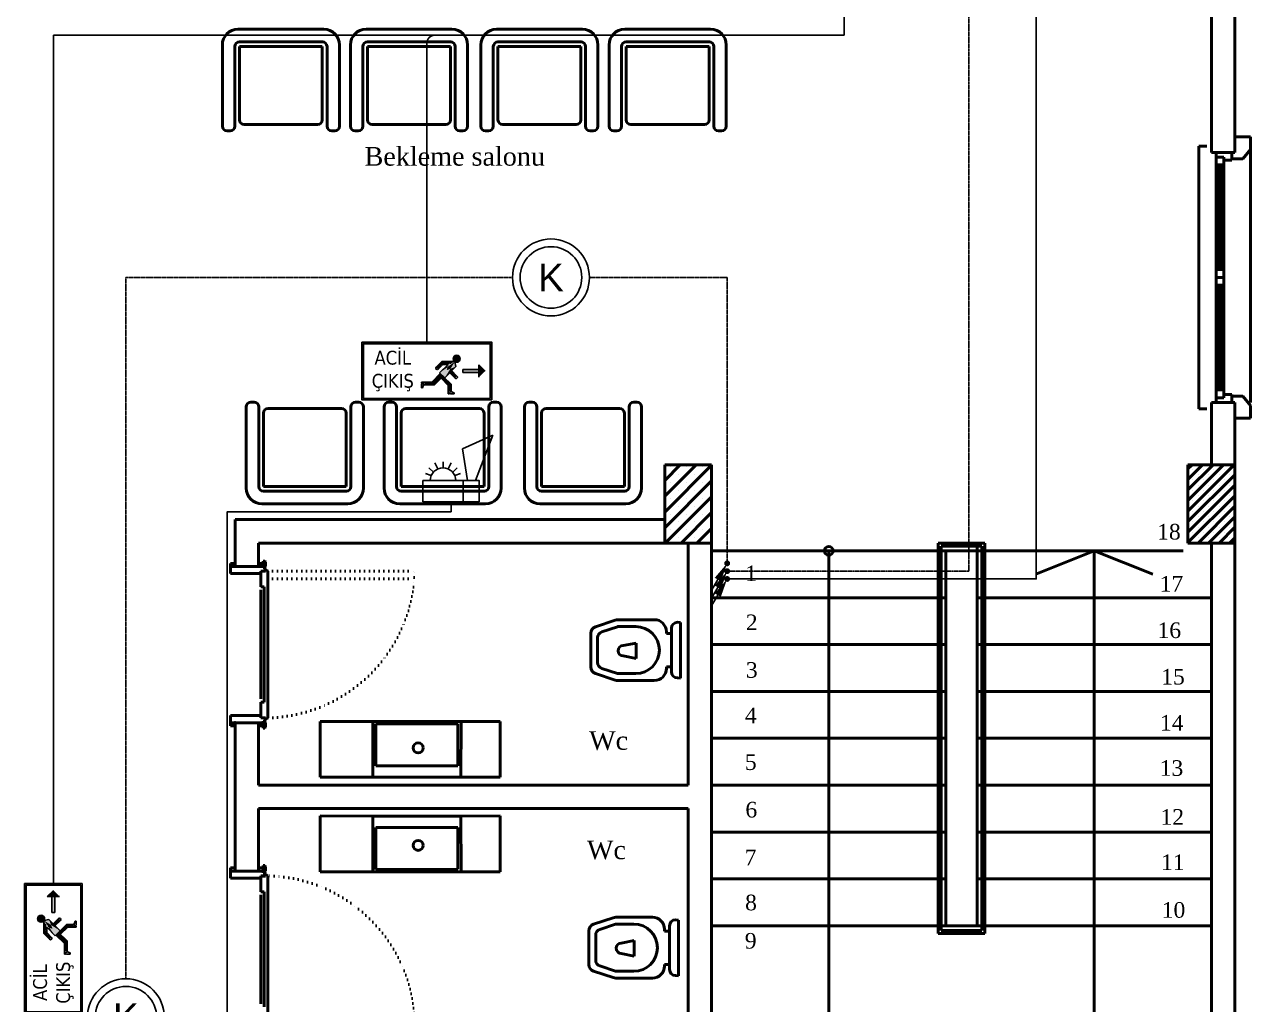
# Model space of a CAD drawing. Header units: millimetres. Extents: x 2046 to 14753, y 2361 to 29276.
# Drawn here: x 7266 to 8051, y 15485 to 16113 of the extents above; entities that cross this region are included whole.
import ezdxf
from ezdxf.enums import TextEntityAlignment as Align

# ---------------------------------------------------------------- set-up
doc = ezdxf.new("R2010")
doc.units = ezdxf.units.MM
doc.linetypes.add('ACAD_ISO07W100', pattern=[3, 0, -3])
doc.linetypes.add('CENTER', pattern=[1.625, 1.25, -0.125, 0.125, -0.125])
for name, color, linetype in [('2A-YANGIN ALARM HATTI', 5, 'Continuous'), ('2A-YANGIN ALGILAMA HATTI', 1, 'CENTER'), ('aydınlatma', 3, 'Continuous'), ('B_ACİL YÖNL.', 3, 'Continuous'), ('BLK-YANGIN', 3, 'Continuous'), ('BLK-YANGIN YAZI', 9, 'Continuous')]:
    doc.layers.add(name, color=color, linetype=linetype)
for name, color, linetype, lineweight in [('A.O. DUVAR', 7, 'Continuous', 50), ('ELK-YAZI', 2, 'Continuous', 25), ('priz', 12, 'Continuous', 25)]:
    doc.layers.add(name, color=color, linetype=linetype, lineweight=lineweight)
doc.styles.add('2A ELEKTRİK', font='swissl.ttf', dxfattribs={"height": 10})
doc.styles.add('A.O. MALZEME', font='times.ttf', dxfattribs={"height": 10})
doc.styles.get("Standard").update_dxf_attribs({"font": 'arial.ttf'})

# ---------------------------------------------------------------- blocks, each defined once
blk = doc.blocks.new('KD')
at = {"layer": 'BLK-YANGIN'}
for radius in [25, 20]:
    blk.add_circle((0, 0), radius, dxfattribs=at)
at = {"layer": 'BLK-YANGIN YAZI', "style": '2A ELEKTRİK'}
blk.add_text('K', height=18, dxfattribs=at).set_placement((0, 0), align=Align.MIDDLE_CENTER)
blk = doc.blocks.new('FLK')
at = {"layer": 'BLK-YANGIN'}
for p, q in [((12.49, 33.86), (31.82, 42.57)), ((20.87, 13.56), (31.82, 42.57)), ((15.71, 13.56), (12.49, 33.86)), ((-3.33, 21.02), (-5.29, 24.96)), ((0, 21.73), (0, 25.68)), ((3.33, 21.02), (5.29, 24.96)), ((-7.52, 16.77), (-11.28, 18.13)), ((-6.2, 18.89), (-8.98, 21.78)), ((6.2, 18.89), (8.98, 21.78)), ((7.52, 16.77), (11.28, 18.13))]:
    blk.add_line(p, q, dxfattribs=at)
for points in [[(12.85, 0), (12.85, 13.56), (-12.85, 13.56), (-12.85, 0)], [(23.15, 0), (12.85, 0), (12.85, 13.56), (23.15, 13.56)]]:
    blk.add_lwpolyline(points, close=True, dxfattribs=at)
blk.add_arc((0, 13.56), 8.17, 0, 180, dxfattribs=at)
blk = doc.blocks.new('ACİL6')
at = {"layer": 'B_ACİL YÖNL.'}
h = blk.add_hatch(color=3, dxfattribs=at)
h.paths.add_polyline_path([(41.21, 1), (-41.21, 1), (-41.21, 36.53), (41.21, 36.53)], flags=16)
h.paths.add_polyline_path([(42.21, 0), (-42.21, 0), (-42.21, 37.53), (42.21, 37.53)])
at = {"layer": 'B_ACİL YÖNL.', "color": 7}
for p, q in [((9.68, 24.88), (6.01, 21.21)), ((18.02, 24.88), (9.68, 24.88)), ((18.12, 24.84), (18.9, 21.64)), ((8.71, 17.13), (3.2, 11.63)), ((10.42, 23.11), (7.26, 19.95)), ((13.85, 23.11), (8.29, 17.54)), ((11.55, 14.29), (8.29, 17.54)), ((13.85, 23.11), (10.42, 23.11)), ((18.9, 21.64), (11.55, 14.29)), ((14.88, 17.62), (18.3, 14.2)), ((16.13, 18.87), (19.55, 15.45)), ((33.79, 19.68), (33.79, 22.79)), ((33.79, 22.79), (37.81, 18.76)), ((33.79, 17.85), (33.79, 14.73)), ((-3.58, 11.64), (-3.58, 11.01)), ((-1.67, 11.63), (-3.58, 11.63)), ((-3.58, 11.01), (-3.37, 10.75)), ((-3.37, 10.38), (-3.58, 10.17)), ((-3.58, 10.17), (-3.58, 7.79)), ((-3.37, 10.75), (-3.37, 10.38)), ((-2.79, 7.78), (-2.24, 9.55)), ((-2.24, 9.55), (-1.67, 9.85)), ((3.2, 11.63), (-1.67, 11.63)), ((4.96, 9.85), (-1.67, 9.85)), ((10.47, 15.36), (4.96, 9.85)), ((9.22, 14.11), (13.9, 9.43)), ((10.77, 15.07), (15.68, 10.16)), ((13.9, 9.43), (13.9, 5.89)), ((15.68, 10.16), (15.68, 5.89)), ((-3.58, 7.78), (-2.79, 7.78)), ((13.9, 5.89), (13.9, 4.02)), ((13.9, 4.02), (14.53, 4.02)), ((14.53, 4.02), (14.79, 4.23)), ((14.79, 4.23), (15.16, 4.23)), ((15.16, 4.23), (15.37, 4.02)), ((15.37, 4.02), (17.75, 4.02)), ((15.98, 5.32), (15.68, 5.89)), ((17.75, 4.64), (15.98, 5.32)), ((17.75, 4.02), (17.75, 4.64))]:
    blk.add_line(p, q, dxfattribs=at)
at = {"layer": 'B_ACİL YÖNL.', "color": 3}
for points in [[(42.21, 0), (-42.21, 0), (-42.21, 37.53), (42.21, 37.53)], [(41.21, 1), (-41.21, 1), (-41.21, 36.53), (41.21, 36.53)]]:
    blk.add_lwpolyline(points, close=True, dxfattribs=at)
at = {"layer": 'B_ACİL YÖNL.', "color": 7, "const_width": 2.46}
blk.add_lwpolyline([(18.08, 26.8, 1), (20.54, 26.8, 1)], format="xyb", close=True, dxfattribs=at)
at = {"layer": 'B_ACİL YÖNL.', "color": 7}
blk.add_lwpolyline([(23.46, 19.68), (23.46, 17.85), (33.79, 17.85), (33.79, 19.68)], close=True, dxfattribs=at)
blk.add_circle((19.33, 26.73), 2.27, dxfattribs=at)
for centre, radius, start, end in [((6.64, 20.58), 0.888, 134.99863, 314.99863), ((-1.67, 10.74), 0.888, 90, 270), ((-1.67, 10.74), 0.888, 90, 270), ((18.93, 14.82), 0.886, 225, 45), ((14.79, 5.89), 0.888, 180, 0)]:
    blk.add_arc(centre, radius, start, end, dxfattribs=at)
for points in [[(9.68, 24.88), (6.01, 21.21), (7.26, 19.95), (10.42, 23.11)], [(8.29, 17.54), (11.55, 14.29), (18.9, 21.64), (18.12, 24.84)], [(18.12, 24.84), (13.85, 23.11), (8.29, 17.54), (11.55, 14.29)], [(9.68, 24.88), (8.38, 22.23), (10.42, 23.11), (12.67, 23.61)], [(9.68, 24.88), (18.02, 24.88), (18.12, 24.84)], [(9.68, 24.88), (12.67, 23.61), (10.42, 23.11)], [(18.12, 24.84), (9.68, 24.88), (10.42, 23.11), (13.85, 23.11)], [(17.94, 24.86), (12.67, 23.61), (13.85, 23.11)], [(18.13, 24.77), (13.39, 21.33), (12.86, 19.31), (15.29, 20.25)], [(18.11, 24.83), (13.92, 21.72), (18.04, 24.68), (18.12, 24.82)], [(18.05, 24.81), (17.59, 24.73), (14.16, 23.22)], [(18.09, 24.8), (18.04, 24.69), (14.29, 21.99)], [(18.13, 24.77), (14.31, 20.81), (15.29, 20.25)], [(14.98, 24.1), (15.83, 24.1), (14.97, 23.3), (15.87, 23.3)], [(8.71, 17.13), (10.47, 15.36), (3.2, 11.63), (4.96, 9.85)], [(6.01, 21.21), (8.38, 22.23), (7.26, 19.95)], [(13.85, 23.11), (8.29, 17.54), (13.39, 21.33)], [(18.9, 21.64), (15.25, 20.23), (11.55, 14.29)], [(13.39, 21.33), (12.86, 19.31), (14.34, 20.79)], [(14.04, 22.36), (14.82, 22.34), (13.98, 21.62), (14.87, 21.62)], [(14.06, 21.75), (14.28, 22.58), (14.92, 22.12), (14.06, 21.69)], [(14.16, 23.23), (15.15, 23.67), (15.15, 23.44), (14.16, 23.23)], [(14.88, 17.62), (16.13, 18.87), (18.3, 14.2), (19.55, 15.45)], [(23.46, 17.85), (23.46, 19.68), (33.79, 17.85), (33.79, 19.68)], [(33.79, 14.73), (37.81, 18.76), (33.79, 22.79)], [(3.2, 11.63), (4.96, 9.85), (-1.67, 11.63), (-1.67, 9.85)], [(10.47, 15.36), (15.68, 10.16), (9.22, 14.11), (13.9, 9.43)], [(13.9, 9.43), (15.68, 10.16), (13.9, 5.89), (15.68, 5.89)]]:
    blk.add_solid(points, dxfattribs=at)
at = {"layer": 'ELK-YAZI', "color": 2, "lineweight": 13, "insert": (-22.19, 18.76), "char_height": 9, "width": 38.0384, "attachment_point": 5}
blk.add_mtext('{\\fTahoma|b0|i0|c162|p34;ACİL\\PÇIKIŞ}', dxfattribs=at)

msp = doc.modelspace()

# ---------------------------------------------------------------- linework, layer by layer
at = {"layer": '2A-YANGIN ALARM HATTI'}
msp.add_line((7706.406, 15740.978), (7710.155, 15747.471), dxfattribs=at)
for points in [[(7716.152, 15757.859), (7914.009, 15757.859), (7914.009, 16149.047)], [(7430.586, 15135.477), (7396.152, 15135.477), (7396.152, 15795.858), (7396.152, 15800.858), (7521.421, 15800.858), (7539.421, 15800.858), (7539.421, 15807.255)]]:
    msp.add_lwpolyline(points, dxfattribs=at)
msp.add_lwpolyline([(7710.155, 15747.471, 4.498, 0, 0), (7716.152, 15757.859, 0, 0, 0)], format="xyseb", dxfattribs=at)
at = {"layer": '2A-YANGIN ALARM HATTI', "const_width": 1.874}
msp.add_lwpolyline([(7715.215, 15757.859, 1), (7717.089, 15757.859, 1)], format="xyb", close=True, dxfattribs=at)
at = {"layer": '2A-YANGIN ALGILAMA HATTI'}
for points in [[(7870.777, 16353.733), (7870.777, 15762.859), (7716.152, 15762.859)], [(7331.245, 15501.916), (7331.245, 15950.858), (7578.727, 15950.858)], [(7716.152, 15767.859), (7716.152, 15950.858), (7627.977, 15950.858)]]:
    msp.add_lwpolyline(points, dxfattribs=at)
at = {"layer": 'A.O. DUVAR'}
for p, q in [((8026.152, 16030.858), (8026.152, 16120.858)), ((8041.152, 16120.858), (8041.152, 16030.858)), ((8018.152, 15866.858), (8018.152, 16034.858)), ((8018.152, 16034.858), (8023.152, 16034.858)), ((8018.152, 15866.858), (8018.152, 16034.858)), ((8018.152, 16034.858), (8023.152, 16034.858)), ((8041.152, 16030.858), (8026.152, 16030.858)), ((8039.152, 16030.858), (8029.152, 16030.858)), ((8029.152, 16030.858), (8029.152, 16027.858)), ((8039.152, 16030.858), (8029.152, 16030.858)), ((8029.152, 16030.858), (8029.152, 16027.858)), ((8029.152, 16027.858), (8034.152, 16027.858)), ((8029.152, 16027.858), (8029.152, 16022.858)), ((8034.152, 16027.858), (8029.152, 16027.858)), ((8029.152, 16027.858), (8034.152, 16027.858)), ((8029.152, 16027.858), (8029.152, 16022.858)), ((8034.152, 16027.858), (8029.152, 16027.858)), ((8034.152, 16027.858), (8034.152, 16025.858)), ((8034.152, 16022.858), (8034.152, 16027.858)), ((8034.152, 16027.858), (8034.152, 16025.858)), ((8034.152, 16022.858), (8034.152, 16027.858)), ((8034.152, 16025.858), (8039.152, 16025.858)), ((8034.152, 16025.858), (8039.152, 16025.858)), ((8039.152, 16025.858), (8039.152, 16030.858)), ((8039.152, 16025.858), (8039.152, 16030.858)), ((8051.152, 15870.843), (8051.152, 16032.873)), ((8051.152, 15870.843), (8051.152, 16032.873)), ((8029.152, 16022.858), (8029.152, 15955.858)), ((8029.152, 16022.858), (8034.152, 16022.858)), ((8029.152, 16022.858), (8029.152, 15955.858)), ((8029.152, 16022.858), (8034.152, 16022.858)), ((8030.652, 16022.858), (8030.652, 15955.858)), ((8030.652, 16022.858), (8030.652, 15955.858)), ((8031.652, 16022.858), (8031.652, 15955.858)), ((8031.652, 16022.858), (8031.652, 15955.858)), ((8032.652, 16022.858), (8032.652, 15955.858)), ((8032.652, 16022.858), (8032.652, 15955.858)), ((8034.152, 15955.858), (8034.152, 16022.858)), ((8034.152, 15955.858), (8034.152, 16022.858)), ((8029.152, 15955.858), (8029.152, 15950.858)), ((8034.152, 15955.858), (8029.152, 15955.858)), ((8029.152, 15955.858), (8029.152, 15950.858)), ((8034.152, 15955.858), (8029.152, 15955.858)), ((8034.152, 15950.858), (8034.152, 15955.858)), ((8034.152, 15950.858), (8034.152, 15955.858)), ((8029.152, 15945.858), (8029.152, 15950.858)), ((8029.152, 15950.858), (8034.152, 15950.858)), ((8029.152, 15950.858), (8034.152, 15950.858)), ((8029.152, 15945.858), (8029.152, 15950.858)), ((8029.152, 15950.858), (8034.152, 15950.858)), ((8029.152, 15950.858), (8034.152, 15950.858)), ((8034.152, 15950.858), (8034.152, 15945.858)), ((8034.152, 15950.858), (8034.152, 15945.858)), ((8034.152, 15945.858), (8029.152, 15945.858)), ((8029.152, 15878.858), (8029.152, 15945.858)), ((8034.152, 15945.858), (8029.152, 15945.858)), ((8029.152, 15878.858), (8029.152, 15945.858)), ((8030.652, 15878.858), (8030.652, 15945.858)), ((8030.652, 15878.858), (8030.652, 15945.858)), ((8031.652, 15878.858), (8031.652, 15945.858)), ((8031.652, 15878.858), (8031.652, 15945.858)), ((8032.652, 15878.858), (8032.652, 15945.858)), ((8032.652, 15878.858), (8032.652, 15945.858)), ((8034.152, 15945.858), (8034.152, 15878.858)), ((8034.152, 15945.858), (8034.152, 15878.858)), ((8029.152, 15873.858), (8029.152, 15878.858)), ((8029.152, 15878.858), (8034.152, 15878.858)), ((8029.152, 15873.858), (8029.152, 15878.858)), ((8029.152, 15878.858), (8034.152, 15878.858)), ((8034.152, 15878.858), (8034.152, 15873.858)), ((8034.152, 15878.858), (8034.152, 15873.858)), ((8026.152, 15830.858), (8026.152, 15870.858)), ((8026.152, 15870.858), (8041.152, 15870.858)), ((8029.152, 15870.858), (8029.152, 15873.858)), ((8029.152, 15873.858), (8034.152, 15873.858)), ((8034.152, 15873.858), (8029.152, 15873.858)), ((8029.152, 15870.858), (8029.152, 15873.858)), ((8029.152, 15873.858), (8034.152, 15873.858)), ((8034.152, 15873.858), (8029.152, 15873.858)), ((8039.152, 15870.858), (8029.152, 15870.858)), ((8039.152, 15870.858), (8029.152, 15870.858)), ((8034.152, 15873.858), (8034.152, 15875.858)), ((8034.152, 15875.858), (8039.152, 15875.858)), ((8034.152, 15873.858), (8034.152, 15875.858)), ((8034.152, 15875.858), (8039.152, 15875.858)), ((8039.152, 15875.858), (8039.152, 15870.858)), ((8039.152, 15875.858), (8039.152, 15870.858)), ((8041.152, 15870.858), (8041.152, 15830.858)), ((8023.152, 15866.858), (8018.152, 15866.858)), ((8023.152, 15866.858), (8018.152, 15866.858)), ((7676.152, 15830.858), (7706.152, 15830.858)), ((7676.152, 15780.858), (7676.152, 15830.858)), ((7706.152, 15830.858), (7706.152, 15780.858)), ((8011.152, 15830.858), (8041.152, 15830.858)), ((8011.152, 15780.858), (8011.152, 15830.858)), ((8041.152, 15830.858), (8026.152, 15830.858)), ((8041.152, 15830.858), (8041.152, 15780.858)), ((7401.152, 15765.858), (7401.152, 15795.858)), ((7401.152, 15795.858), (7676.152, 15795.858)), ((7676.152, 15795.858), (7676.152, 15780.858)), ((7676.152, 15780.858), (7416.152, 15780.858)), ((7416.152, 15780.858), (7416.152, 15765.858)), ((7706.152, 15780.858), (7676.152, 15780.858)), ((7691.152, 15625.858), (7691.152, 15780.858)), ((7691.152, 15780.858), (7706.152, 15780.858)), ((7706.152, 15780.858), (7706.152, 15400.858)), ((7706.152, 15775.858), (7856.152, 15775.858)), ((7781.152, 15775.858), (7781.152, 15457.295)), ((7851.152, 15780.858), (7881.152, 15780.858)), ((7851.152, 15530.858), (7851.152, 15780.858)), ((7853.152, 15778.858), (7879.152, 15778.858)), ((7853.152, 15532.858), (7853.152, 15778.858)), ((7856.152, 15535.858), (7856.152, 15775.858)), ((7856.152, 15775.858), (7876.152, 15775.858)), ((7876.152, 15778.858), (7876.152, 15775.858)), ((7876.152, 15775.858), (7921.152, 15775.858)), ((7876.152, 15535.858), (7876.152, 15775.858)), ((7879.152, 15778.858), (7879.152, 15532.858)), ((7881.152, 15780.858), (7881.152, 15530.858)), ((7951.152, 15775.858), (7913.652, 15760.858)), ((7921.152, 15775.858), (8008.152, 15775.858)), ((7951.152, 15457.295), (7951.152, 15775.858)), ((7951.152, 15775.858), (7988.652, 15760.858)), ((8041.152, 15780.858), (8011.152, 15780.858)), ((8026.152, 15780.858), (8041.152, 15780.858)), ((8026.152, 15420.858), (8026.152, 15780.858)), ((8041.152, 15780.858), (8041.152, 15420.858)), ((7398.152, 15765.858), (7398.152, 15767.858)), ((7398.152, 15767.858), (7401.152, 15767.858)), ((7401.152, 15767.858), (7401.152, 15765.858)), ((7419.152, 15767.858), (7416.152, 15767.858)), ((7416.152, 15767.858), (7416.152, 15765.858)), ((7419.152, 15765.858), (7419.152, 15767.858)), ((7419.202, 15765.336), (7419.202, 15769.336)), ((7419.202, 15769.336), (7420.152, 15769.336)), ((7420.152, 15769.336), (7420.652, 15768.836)), ((7420.652, 15768.836), (7420.652, 15765.836)), ((7401.152, 15765.858), (7398.152, 15765.858)), ((7398.152, 15765.858), (7398.152, 15761.358)), ((7398.152, 15761.358), (7417.652, 15761.358)), ((7416.152, 15765.858), (7401.152, 15765.858)), ((7416.152, 15765.858), (7401.152, 15765.858)), ((7419.152, 15765.858), (7416.152, 15765.858)), ((7417.652, 15761.358), (7417.652, 15762.858)), ((7417.652, 15762.858), (7420.652, 15762.858)), ((7417.714, 15762.786), (7417.714, 15759.858)), ((7417.714, 15762.786), (7420.714, 15762.786)), ((7417.714, 15759.858), (7417.714, 15752.858)), ((7419.152, 15764.911), (7419.152, 15765.858)), ((7420.152, 15764.911), (7419.152, 15764.911)), ((7420.152, 15765.336), (7419.202, 15765.336)), ((7420.652, 15765.836), (7420.152, 15765.336)), ((7420.652, 15764.411), (7420.152, 15764.911)), ((7420.652, 15762.858), (7420.652, 15764.411)), ((7421.214, 15763.411), (7420.714, 15763.411)), ((7420.714, 15763.411), (7420.714, 15762.786)), ((7422.08, 15762.911), (7421.214, 15763.411)), ((7422.08, 15668.858), (7422.08, 15762.911)), ((7417.714, 15750.858), (7417.714, 15681.043)), ((7417.718, 15752.858), (7419.714, 15752.858)), ((7419.714, 15752.858), (7419.714, 15679.043)), ((7706.152, 15745.858), (7856.152, 15745.858)), ((7876.152, 15745.858), (7921.152, 15745.858)), ((7921.152, 15745.858), (8026.152, 15745.858)), ((7706.152, 15715.858), (7856.152, 15715.858)), ((7876.152, 15715.858), (7921.152, 15715.858)), ((7921.152, 15715.858), (8026.152, 15715.858)), ((7706.152, 15685.858), (7856.152, 15685.858)), ((7876.152, 15685.858), (7921.152, 15685.858)), ((7921.152, 15685.858), (8026.152, 15685.858)), ((7417.714, 15679.043), (7419.714, 15679.043)), ((7417.714, 15679.043), (7417.714, 15669.043)), ((7398.152, 15670.358), (7417.652, 15670.358)), ((7398.152, 15665.858), (7398.152, 15670.358)), ((7398.152, 15665.858), (7398.152, 15663.858)), ((7401.152, 15665.858), (7398.152, 15665.858)), ((7416.152, 15665.858), (7401.152, 15665.858)), ((7401.152, 15663.858), (7401.152, 15665.858)), ((7401.152, 15570.858), (7401.152, 15665.858)), ((7401.152, 15665.858), (7416.152, 15665.858)), ((7419.152, 15665.858), (7416.152, 15665.858)), ((7416.152, 15663.858), (7416.152, 15665.858)), ((7416.152, 15665.858), (7416.152, 15625.858)), ((7417.652, 15670.358), (7417.652, 15668.858)), ((7417.652, 15668.858), (7420.652, 15668.858)), ((7420.713, 15669.043), (7417.714, 15669.043)), ((7420.152, 15666.881), (7419.152, 15666.881)), ((7419.152, 15666.881), (7419.152, 15665.858)), ((7419.152, 15665.858), (7419.152, 15663.858)), ((7419.202, 15666.381), (7419.202, 15662.381)), ((7420.152, 15666.381), (7419.202, 15666.381)), ((7420.652, 15667.381), (7420.152, 15666.881)), ((7420.652, 15665.881), (7420.152, 15666.381)), ((7420.652, 15668.858), (7420.652, 15667.381)), ((7420.652, 15662.881), (7420.652, 15665.881)), ((7420.714, 15668.358), (7420.713, 15669.043)), ((7420.714, 15668.358), (7421.214, 15668.358)), ((7421.214, 15668.358), (7422.08, 15668.858)), ((7398.152, 15663.858), (7401.152, 15663.858)), ((7419.152, 15663.858), (7416.152, 15663.858)), ((7419.202, 15662.381), (7420.152, 15662.381)), ((7420.152, 15662.381), (7420.652, 15662.881)), ((7706.152, 15655.858), (7856.152, 15655.858)), ((7876.152, 15655.858), (7921.152, 15655.858)), ((7921.152, 15655.858), (8026.152, 15655.858)), ((7416.152, 15625.858), (7691.152, 15625.858)), ((7706.152, 15625.858), (7856.152, 15625.858)), ((7876.152, 15625.858), (7921.152, 15625.858)), ((7921.152, 15625.858), (8026.152, 15625.858)), ((7691.152, 15610.858), (7416.152, 15610.858)), ((7416.152, 15610.858), (7416.152, 15570.858)), ((7691.152, 15455.858), (7691.152, 15610.858)), ((7706.152, 15595.858), (7856.152, 15595.858)), ((7876.152, 15595.858), (7921.152, 15595.858)), ((7921.152, 15595.858), (8026.152, 15595.858)), ((7398.152, 15570.858), (7398.152, 15572.858)), ((7398.152, 15572.858), (7401.152, 15572.858)), ((7398.152, 15570.858), (7398.152, 15566.358)), ((7401.152, 15570.858), (7398.152, 15570.858)), ((7401.152, 15572.858), (7401.152, 15570.858)), ((7416.152, 15570.858), (7401.152, 15570.858)), ((7416.152, 15570.858), (7401.152, 15570.858)), ((7419.152, 15572.858), (7416.152, 15572.858)), ((7416.152, 15572.858), (7416.152, 15570.858)), ((7419.152, 15570.858), (7416.152, 15570.858)), ((7419.152, 15570.858), (7419.152, 15572.858)), ((7419.152, 15569.836), (7419.152, 15570.858)), ((7419.202, 15570.336), (7419.202, 15574.336)), ((7419.202, 15574.336), (7420.152, 15574.336)), ((7420.152, 15570.336), (7419.202, 15570.336)), ((7420.152, 15574.336), (7420.652, 15573.836)), ((7420.652, 15570.836), (7420.152, 15570.336)), ((7420.652, 15573.836), (7420.652, 15570.836)), ((7398.152, 15566.358), (7417.652, 15566.358)), ((7417.652, 15566.358), (7417.652, 15567.858)), ((7417.652, 15567.858), (7420.652, 15567.858)), ((7420.713, 15567.674), (7417.714, 15567.674)), ((7417.714, 15557.674), (7417.714, 15567.674)), ((7420.152, 15569.836), (7419.152, 15569.836)), ((7420.652, 15569.336), (7420.152, 15569.836)), ((7420.652, 15567.858), (7420.652, 15569.336)), ((7420.714, 15568.359), (7420.713, 15567.674)), ((7420.714, 15568.359), (7421.214, 15568.359)), ((7421.214, 15568.359), (7422.08, 15567.859)), ((7422.08, 15567.859), (7422.08, 15473.806)), ((7706.152, 15565.858), (7856.152, 15565.858)), ((7876.152, 15565.858), (7921.152, 15565.858)), ((7921.152, 15565.858), (8026.152, 15565.858)), ((7417.714, 15557.674), (7419.714, 15557.674)), ((7417.714, 15485.858), (7417.714, 15555.674)), ((7419.714, 15483.858), (7419.714, 15557.674)), ((7706.152, 15535.858), (7856.152, 15535.858)), ((7879.152, 15532.858), (7853.152, 15532.858)), ((7856.152, 15535.858), (7876.152, 15535.858)), ((7876.152, 15535.858), (8026.152, 15535.858)), ((7881.152, 15530.858), (7851.152, 15530.858))]:
    msp.add_line(p, q, dxfattribs=at)
at = {"layer": 'A.O. DUVAR', "linetype": 'Continuous'}
for p, q in [((7402.998, 16109.697), (7455.498, 16109.697)), ((7455.498, 16109.697), (7457.998, 16109.697)), ((7484.999, 16109.697), (7537.499, 16109.697)), ((7537.499, 16109.697), (7539.999, 16109.697)), ((7568.45, 16109.697), (7620.95, 16109.697)), ((7620.95, 16109.697), (7623.45, 16109.697)), ((7650.575, 16109.697), (7703.075, 16109.697)), ((7703.075, 16109.697), (7705.575, 16109.697)), ((7392.998, 16047.697), (7392.998, 16099.697)), ((7400.998, 16098.697), (7400.998, 16047.697)), ((7457.498, 16101.697), (7403.998, 16101.697)), ((7403.998, 16051.697), (7403.998, 16098.697)), ((7403.998, 16098.697), (7456.998, 16098.697)), ((7456.998, 16101.697), (7457.498, 16101.697)), ((7456.998, 16098.697), (7456.998, 16051.697)), ((7459.998, 16047.697), (7459.998, 16098.697)), ((7467.998, 16099.697), (7467.998, 16047.697)), ((7474.999, 16047.697), (7474.999, 16099.697)), ((7482.999, 16098.697), (7482.999, 16047.697)), ((7539.499, 16101.697), (7485.999, 16101.697)), ((7485.999, 16051.697), (7485.999, 16098.697)), ((7485.999, 16098.697), (7538.999, 16098.697)), ((7538.999, 16101.697), (7539.499, 16101.697)), ((7538.999, 16098.697), (7538.999, 16051.697)), ((7541.999, 16047.697), (7541.999, 16098.697)), ((7549.999, 16099.697), (7549.999, 16047.697)), ((7558.45, 16047.697), (7558.45, 16099.697)), ((7566.45, 16098.697), (7566.45, 16047.697)), ((7622.95, 16101.697), (7569.45, 16101.697)), ((7569.45, 16051.697), (7569.45, 16098.697)), ((7569.45, 16098.697), (7622.45, 16098.697)), ((7622.45, 16101.697), (7622.95, 16101.697)), ((7622.45, 16098.697), (7622.45, 16051.697)), ((7625.45, 16047.697), (7625.45, 16098.697)), ((7633.45, 16099.697), (7633.45, 16047.697)), ((7640.575, 16047.697), (7640.575, 16099.697)), ((7648.575, 16098.697), (7648.575, 16047.697)), ((7705.075, 16101.697), (7651.575, 16101.697)), ((7651.575, 16051.697), (7651.575, 16098.697)), ((7651.575, 16098.697), (7704.575, 16098.697)), ((7704.575, 16101.697), (7705.075, 16101.697)), ((7704.575, 16098.697), (7704.575, 16051.697)), ((7707.575, 16047.697), (7707.575, 16098.697)), ((7715.575, 16099.697), (7715.575, 16047.697)), ((7397.998, 16044.697), (7395.998, 16044.697)), ((7453.998, 16048.697), (7406.998, 16048.697)), ((7464.998, 16044.697), (7462.998, 16044.697)), ((7479.999, 16044.697), (7477.999, 16044.697)), ((7535.999, 16048.697), (7488.999, 16048.697)), ((7546.999, 16044.697), (7544.999, 16044.697)), ((7563.45, 16044.697), (7561.45, 16044.697)), ((7619.45, 16048.697), (7572.45, 16048.697)), ((7630.45, 16044.697), (7628.45, 16044.697)), ((7645.575, 16044.697), (7643.575, 16044.697)), ((7701.575, 16048.697), (7654.575, 16048.697)), ((7712.575, 16044.697), (7710.575, 16044.697)), ((7413.278, 15871.034), (7411.278, 15871.034)), ((7480.278, 15871.034), (7478.278, 15871.034)), ((7501.517, 15871.034), (7499.517, 15871.034)), ((7568.517, 15871.034), (7566.517, 15871.034)), ((7591.343, 15871.034), (7589.343, 15871.034)), ((7658.343, 15871.034), (7656.343, 15871.034)), ((7408.278, 15868.034), (7408.278, 15816.034)), ((7416.278, 15817.034), (7416.278, 15868.034)), ((7419.278, 15864.034), (7419.278, 15817.034)), ((7469.278, 15867.034), (7422.278, 15867.034)), ((7472.278, 15817.034), (7472.278, 15864.034)), ((7475.278, 15868.034), (7475.278, 15817.034)), ((7483.278, 15816.034), (7483.278, 15868.034)), ((7496.517, 15868.034), (7496.517, 15816.034)), ((7504.517, 15817.034), (7504.517, 15868.034)), ((7507.517, 15864.034), (7507.517, 15817.034)), ((7557.517, 15867.034), (7510.517, 15867.034)), ((7560.517, 15817.034), (7560.517, 15864.034)), ((7563.517, 15868.034), (7563.517, 15817.034)), ((7571.517, 15816.034), (7571.517, 15868.034)), ((7586.343, 15868.034), (7586.343, 15816.034)), ((7594.343, 15817.034), (7594.343, 15868.034)), ((7597.343, 15864.034), (7597.343, 15817.034)), ((7647.343, 15867.034), (7600.343, 15867.034)), ((7650.343, 15817.034), (7650.343, 15864.034)), ((7653.343, 15868.034), (7653.343, 15817.034)), ((7661.343, 15816.034), (7661.343, 15868.034)), ((7419.278, 15817.034), (7472.278, 15817.034)), ((7472.778, 15814.034), (7419.278, 15814.034)), ((7472.278, 15814.034), (7472.778, 15814.034)), ((7507.517, 15817.034), (7560.517, 15817.034)), ((7561.017, 15814.034), (7507.517, 15814.034)), ((7560.517, 15814.034), (7561.017, 15814.034)), ((7597.343, 15817.034), (7650.343, 15817.034)), ((7650.843, 15814.034), (7597.343, 15814.034)), ((7650.343, 15814.034), (7650.843, 15814.034)), ((7418.278, 15806.034), (7470.778, 15806.034)), ((7470.778, 15806.034), (7473.278, 15806.034)), ((7506.517, 15806.034), (7559.017, 15806.034)), ((7559.017, 15806.034), (7561.517, 15806.034)), ((7596.343, 15806.034), (7648.843, 15806.034)), ((7648.843, 15806.034), (7651.343, 15806.034)), ((7631.837, 15727.274), (7644.482, 15731.489)), ((7635.861, 15723.978), (7645.873, 15727.315)), ((7646.221, 15731.771), (7669.528, 15731.771)), ((7646.221, 15727.371), (7657.67, 15727.371)), ((7684.378, 15730.121), (7686.343, 15729.943)), ((7686.343, 15729.943), (7686.343, 15694.303)), ((7628.828, 15701.503), (7628.828, 15723.1)), ((7633.228, 15704.278), (7633.228, 15720.325)), ((7677.228, 15724.071), (7677.228, 15722.971)), ((7677.228, 15722.971), (7680.528, 15722.971)), ((7680.528, 15698.331), (7680.528, 15726.271)), ((7649.649, 15715.209), (7657.899, 15716.859)), ((7657.899, 15716.859), (7657.899, 15706.959)), ((7680.387, 15718.571), (7680.528, 15718.571)), ((7657.899, 15706.959), (7649.649, 15708.609)), ((7680.528, 15706.031), (7680.387, 15706.031)), ((7644.482, 15693.114), (7631.837, 15697.329)), ((7645.873, 15697.288), (7635.861, 15700.625)), ((7657.67, 15697.231), (7646.221, 15697.231)), ((7680.528, 15701.631), (7677.228, 15701.631)), ((7677.228, 15701.631), (7677.228, 15700.531)), ((7669.528, 15692.831), (7646.221, 15692.831)), ((7686.343, 15694.303), (7684.378, 15694.481)), ((7489.31, 15666.62), (7455.67, 15666.62)), ((7455.67, 15666.62), (7455.67, 15630.918)), ((7489.31, 15666.62), (7489.302, 15630.918)), ((7489.31, 15666.62), (7545.779, 15666.607)), ((7491.31, 15665.071), (7491.304, 15638.285)), ((7491.31, 15665.071), (7543.778, 15665.059)), ((7543.778, 15665.059), (7543.773, 15638.273)), ((7545.779, 15666.607), (7545.771, 15630.905)), ((7545.78, 15666.607), (7570.78, 15666.596)), ((7570.78, 15666.596), (7570.763, 15630.893)), ((7491.304, 15638.285), (7543.773, 15638.273)), ((7455.67, 15630.918), (7489.302, 15630.949)), ((7489.302, 15630.949), (7545.771, 15630.936)), ((7570.763, 15630.893), (7545.771, 15630.936)), ((7455.67, 15570.423), (7455.67, 15606.126)), ((7455.67, 15606.126), (7489.302, 15606.094)), ((7489.31, 15570.423), (7489.302, 15606.126)), ((7489.302, 15606.094), (7545.771, 15606.107)), ((7570.763, 15606.15), (7545.771, 15606.107)), ((7545.779, 15570.436), (7545.771, 15606.139)), ((7570.78, 15570.448), (7570.763, 15606.15)), ((7491.304, 15598.758), (7543.773, 15598.77)), ((7491.31, 15571.972), (7491.304, 15598.758)), ((7543.778, 15571.984), (7543.773, 15598.77)), ((7489.31, 15570.423), (7455.67, 15570.423)), ((7489.31, 15570.423), (7545.779, 15570.436)), ((7491.31, 15571.972), (7543.778, 15571.984)), ((7545.78, 15570.436), (7570.78, 15570.448)), ((7630.591, 15536.79), (7643.236, 15541.005)), ((7644.975, 15541.288), (7668.283, 15541.288)), ((7683.133, 15539.638), (7685.097, 15539.459)), ((7685.097, 15539.459), (7685.097, 15503.819)), ((7627.583, 15511.019), (7627.583, 15532.616)), ((7634.615, 15533.494), (7644.627, 15536.831)), ((7644.975, 15536.888), (7656.425, 15536.888)), ((7675.983, 15533.588), (7675.983, 15532.488)), ((7675.983, 15532.488), (7679.283, 15532.488)), ((7679.283, 15507.848), (7679.283, 15535.788)), ((7631.983, 15513.794), (7631.983, 15529.841)), ((7648.403, 15524.726), (7656.653, 15526.376)), ((7656.653, 15526.376), (7656.653, 15516.476)), ((7679.141, 15528.088), (7679.283, 15528.088)), ((7656.653, 15516.476), (7648.403, 15518.126)), ((7679.283, 15515.548), (7679.141, 15515.548)), ((7644.627, 15506.804), (7634.615, 15510.141)), ((7679.283, 15511.148), (7675.983, 15511.148)), ((7675.983, 15511.148), (7675.983, 15510.048)), ((7643.236, 15502.63), (7630.591, 15506.845)), ((7656.425, 15506.748), (7644.975, 15506.748)), ((7668.283, 15502.348), (7644.975, 15502.348)), ((7685.097, 15503.819), (7683.133, 15503.998))]:
    msp.add_line(p, q, dxfattribs=at)
at = {"layer": 'A.O. DUVAR', "ltscale": 100}
for p, q in [((8051.152, 16040.858), (8041.152, 16040.858)), ((8041.152, 16040.858), (8041.152, 16030.858)), ((8051.152, 16040.858), (8041.152, 16040.858)), ((8041.152, 16040.858), (8041.152, 16030.858)), ((8051.152, 16032.873), (8051.152, 16040.858)), ((8051.152, 16032.873), (8051.152, 16040.858)), ((8041.152, 16030.858), (8039.152, 16030.858)), ((8039.152, 16030.858), (8039.152, 16026.858)), ((8041.152, 16030.858), (8039.152, 16030.858)), ((8039.152, 16030.858), (8039.152, 16026.858)), ((8039.152, 16026.858), (8046.354, 16026.858)), ((8039.152, 16026.858), (8046.354, 16026.858)), ((8046.354, 16026.858), (8051.152, 16032.873)), ((8046.354, 16026.858), (8051.152, 16032.873)), ((8039.152, 15870.858), (8039.152, 15874.858)), ((8039.152, 15874.858), (8046.354, 15874.858)), ((8039.152, 15870.858), (8039.152, 15874.858)), ((8039.152, 15874.858), (8046.354, 15874.858)), ((8041.152, 15870.858), (8039.152, 15870.858)), ((8041.152, 15870.858), (8039.152, 15870.858)), ((8041.152, 15860.858), (8041.152, 15870.858)), ((8041.152, 15860.858), (8041.152, 15870.858)), ((8046.354, 15874.858), (8051.152, 15868.843)), ((8046.354, 15874.858), (8051.152, 15868.843)), ((8051.152, 15868.843), (8051.152, 15860.858)), ((8051.152, 15868.843), (8051.152, 15860.858)), ((8051.152, 15860.858), (8041.152, 15860.858)), ((8051.152, 15860.858), (8041.152, 15860.858))]:
    msp.add_line(p, q, dxfattribs=at)
at = {"layer": 'A.O. DUVAR', "linetype": 'Continuous', "ltscale": 10}
for p, q in [((7676.152, 15820.874), (7686.136, 15830.858)), ((7676.152, 15810.772), (7696.239, 15830.858)), ((7676.152, 15800.669), (7706.152, 15830.669)), ((7679.94, 15829.713), (7679.94, 15829.713)), ((7690.043, 15829.713), (7690.043, 15829.713)), ((7700.145, 15829.713), (7700.145, 15829.713)), ((8011.152, 15828.278), (8013.732, 15830.858)), ((8011.152, 15821.543), (8020.468, 15830.858)), ((8011.152, 15814.808), (8027.203, 15830.858)), ((8011.152, 15808.073), (8033.938, 15830.858)), ((8011.152, 15801.338), (8040.673, 15830.858)), ((7684.991, 15824.662), (7684.991, 15824.662)), ((7695.094, 15824.662), (7695.094, 15824.662)), ((7705.197, 15824.662), (7705.197, 15824.662)), ((8011.152, 15794.602), (8041.152, 15824.602)), ((8014.271, 15828.029), (8014.271, 15828.029)), ((8017.639, 15824.662), (8017.639, 15824.662)), ((8021.006, 15828.029), (8021.006, 15828.029)), ((8024.374, 15824.662), (8024.374, 15824.662)), ((8027.741, 15828.029), (8027.741, 15828.029)), ((8031.109, 15824.662), (8031.109, 15824.662)), ((8034.477, 15828.029), (8034.477, 15828.029)), ((8037.844, 15824.662), (8037.844, 15824.662)), ((7676.152, 15790.566), (7706.152, 15820.566)), ((7679.94, 15819.61), (7679.94, 15819.61)), ((7684.991, 15814.559), (7684.991, 15814.559)), ((7690.043, 15819.61), (7690.043, 15819.61)), ((7695.094, 15814.559), (7695.094, 15814.559)), ((7700.145, 15819.61), (7700.145, 15819.61)), ((7705.197, 15814.559), (7705.197, 15814.559)), ((8011.152, 15787.867), (8041.152, 15817.867)), ((8014.271, 15821.294), (8014.271, 15821.294)), ((8014.271, 15814.559), (8014.271, 15814.559)), ((8017.639, 15817.927), (8017.639, 15817.927)), ((8021.006, 15821.294), (8021.006, 15821.294)), ((8021.006, 15814.559), (8021.006, 15814.559)), ((8024.374, 15817.927), (8024.374, 15817.927)), ((8027.741, 15821.294), (8027.741, 15821.294)), ((8027.741, 15814.559), (8027.741, 15814.559)), ((8031.109, 15817.927), (8031.109, 15817.927)), ((8034.477, 15821.294), (8034.477, 15821.294)), ((8034.477, 15814.559), (8034.477, 15814.559)), ((8037.844, 15817.927), (8037.844, 15817.927)), ((7676.547, 15780.858), (7706.152, 15810.463)), ((7679.94, 15809.508), (7679.94, 15809.508)), ((7690.043, 15809.508), (7690.043, 15809.508)), ((7700.145, 15809.508), (7700.145, 15809.508)), ((8011.152, 15781.132), (8041.152, 15811.132)), ((8014.271, 15807.824), (8014.271, 15807.824)), ((8017.639, 15811.192), (8017.639, 15811.192)), ((8021.006, 15807.824), (8021.006, 15807.824)), ((8024.374, 15811.192), (8024.374, 15811.192)), ((8027.741, 15807.824), (8027.741, 15807.824)), ((8031.109, 15811.192), (8031.109, 15811.192)), ((8034.477, 15807.824), (8034.477, 15807.824)), ((8037.844, 15811.192), (8037.844, 15811.192)), ((7679.94, 15799.405), (7679.94, 15799.405)), ((7684.991, 15804.456), (7684.991, 15804.456)), ((7686.65, 15780.858), (7706.152, 15800.36)), ((7690.043, 15799.405), (7690.043, 15799.405)), ((7695.094, 15804.456), (7695.094, 15804.456)), ((7700.145, 15799.405), (7700.145, 15799.405)), ((7705.197, 15804.456), (7705.197, 15804.456)), ((8014.271, 15801.089), (8014.271, 15801.089)), ((8017.614, 15780.858), (8041.152, 15804.397)), ((8017.639, 15804.456), (8017.639, 15804.456)), ((8021.006, 15801.089), (8021.006, 15801.089)), ((8024.374, 15804.456), (8024.374, 15804.456)), ((8027.741, 15801.089), (8027.741, 15801.089)), ((8031.109, 15804.456), (8031.109, 15804.456)), ((8034.477, 15801.089), (8034.477, 15801.089)), ((8037.844, 15804.456), (8037.844, 15804.456)), ((7684.991, 15794.354), (7684.991, 15794.354)), ((7695.094, 15794.354), (7695.094, 15794.354)), ((7696.753, 15780.858), (7706.152, 15790.258)), ((7705.197, 15794.354), (7705.197, 15794.354)), ((8014.271, 15794.354), (8014.271, 15794.354)), ((8017.639, 15797.721), (8017.639, 15797.721)), ((8017.639, 15790.986), (8017.639, 15790.986)), ((8021.006, 15794.354), (8021.006, 15794.354)), ((8024.349, 15780.858), (8041.152, 15797.662)), ((8024.374, 15797.721), (8024.374, 15797.721)), ((8024.374, 15790.986), (8024.374, 15790.986)), ((8027.741, 15794.354), (8027.741, 15794.354)), ((8031.084, 15780.858), (8041.152, 15790.926)), ((8031.109, 15797.721), (8031.109, 15797.721)), ((8031.109, 15790.986), (8031.109, 15790.986)), ((8034.477, 15794.354), (8034.477, 15794.354)), ((8037.844, 15797.721), (8037.844, 15797.721)), ((8037.844, 15790.986), (8037.844, 15790.986)), ((7679.94, 15789.302), (7679.94, 15789.302)), ((7684.991, 15784.251), (7684.991, 15784.251)), ((7690.043, 15789.302), (7690.043, 15789.302)), ((7695.094, 15784.251), (7695.094, 15784.251)), ((7700.145, 15789.302), (7700.145, 15789.302)), ((7705.197, 15784.251), (7705.197, 15784.251)), ((8014.271, 15787.618), (8014.271, 15787.618)), ((8017.639, 15784.251), (8017.639, 15784.251)), ((8021.006, 15787.618), (8021.006, 15787.618)), ((8024.374, 15784.251), (8024.374, 15784.251)), ((8027.741, 15787.618), (8027.741, 15787.618)), ((8031.109, 15784.251), (8031.109, 15784.251)), ((8034.477, 15787.618), (8034.477, 15787.618)), ((8037.819, 15780.858), (8041.152, 15784.191)), ((8037.844, 15784.251), (8037.844, 15784.251)), ((8014.271, 15780.883), (8014.271, 15780.883)), ((8021.006, 15780.883), (8021.006, 15780.883)), ((8027.741, 15780.883), (8027.741, 15780.883)), ((8034.477, 15780.883), (8034.477, 15780.883))]:
    msp.add_line(p, q, dxfattribs=at)
at = {"layer": 'A.O. DUVAR', "linetype": 'ACAD_ISO07W100'}
for p, q in [((7422.08, 15762.911), (7516.08, 15762.911)), ((7422.08, 15757.911), (7516.08, 15757.911))]:
    msp.add_line(p, q, dxfattribs=at)
at = {"layer": 'A.O. DUVAR'}
msp.add_circle((7781.152, 15775.858), 2.781, dxfattribs=at)
at = {"layer": 'A.O. DUVAR', "linetype": 'Continuous'}
for centre in [(7518.349, 15649.732), (7518.349, 15587.311)]:
    msp.add_circle(centre, 3.181, dxfattribs=at)
for centre, radius, start, end in [((7402.998, 16099.697), 10, 90, 180), ((7457.998, 16099.697), 10, 0, 90), ((7484.999, 16099.697), 10, 90, 180), ((7539.999, 16099.697), 10, 0, 90), ((7568.45, 16099.697), 10, 90, 180), ((7623.45, 16099.697), 10, 0, 90), ((7650.575, 16099.697), 10, 90, 180), ((7705.575, 16099.697), 10, 0, 90), ((7403.998, 16098.697), 3, 90, 180), ((7456.998, 16098.697), 3, 0, 90), ((7485.999, 16098.697), 3, 90, 180), ((7538.999, 16098.697), 3, 0, 90), ((7569.45, 16098.697), 3, 90, 180), ((7622.45, 16098.697), 3, 0, 90), ((7651.575, 16098.697), 3, 90, 180), ((7704.575, 16098.697), 3, 0, 90), ((7406.998, 16051.697), 3, 180, 270), ((7453.998, 16051.697), 3, 270, 0), ((7488.999, 16051.697), 3, 180, 270), ((7535.999, 16051.697), 3, 270, 0), ((7572.45, 16051.697), 3, 180, 270), ((7619.45, 16051.697), 3, 270, 0), ((7654.575, 16051.697), 3, 180, 270), ((7701.575, 16051.697), 3, 270, 0), ((7395.998, 16047.697), 3, 180, 270), ((7397.998, 16047.697), 3, 270, 0), ((7462.998, 16047.697), 3, 180, 270), ((7464.998, 16047.697), 3, 270, 0), ((7477.999, 16047.697), 3, 180, 270), ((7479.999, 16047.697), 3, 270, 0), ((7544.999, 16047.697), 3, 180, 270), ((7546.999, 16047.697), 3, 270, 0), ((7561.45, 16047.697), 3, 180, 270), ((7563.45, 16047.697), 3, 270, 0), ((7628.45, 16047.697), 3, 180, 270), ((7630.45, 16047.697), 3, 270, 0), ((7643.575, 16047.697), 3, 180, 270), ((7645.575, 16047.697), 3, 270, 0), ((7710.575, 16047.697), 3, 180, 270), ((7712.575, 16047.697), 3, 270, 0), ((7411.278, 15868.034), 3, 90, 180), ((7413.278, 15868.034), 3, 0, 90), ((7478.278, 15868.034), 3, 90, 180), ((7480.278, 15868.034), 3, 0, 90), ((7499.517, 15868.034), 3, 90, 180), ((7501.517, 15868.034), 3, 0, 90), ((7566.517, 15868.034), 3, 90, 180), ((7568.517, 15868.034), 3, 0, 90), ((7589.343, 15868.034), 3, 90, 180), ((7591.343, 15868.034), 3, 0, 90), ((7656.343, 15868.034), 3, 90, 180), ((7658.343, 15868.034), 3, 0, 90), ((7422.278, 15864.034), 3, 90, 180), ((7469.278, 15864.034), 3, 0, 90), ((7510.517, 15864.034), 3, 90, 180), ((7557.517, 15864.034), 3, 0, 90), ((7600.343, 15864.034), 3, 90, 180), ((7647.343, 15864.034), 3, 0, 90), ((7418.278, 15816.034), 10, 180, 270), ((7419.278, 15817.034), 3, 180, 270), ((7472.278, 15817.034), 3, 270, 0), ((7473.278, 15816.034), 10, 270, 0), ((7506.517, 15816.034), 10, 180, 270), ((7507.517, 15817.034), 3, 180, 270), ((7560.517, 15817.034), 3, 270, 0), ((7561.517, 15816.034), 10, 270, 0), ((7596.343, 15816.034), 10, 180, 270), ((7597.343, 15817.034), 3, 180, 270), ((7650.343, 15817.034), 3, 270, 0), ((7651.343, 15816.034), 10, 270, 0), ((7633.228, 15723.1), 4.4, 108.434949, 180), ((7646.221, 15726.271), 5.5, 90, 108.434949), ((7646.221, 15726.271), 1.1, 90, 108.434949), ((7657.67, 15712.301), 15.07, 270, 90), ((7669.528, 15724.071), 7.7, 0, 90), ((7684.378, 15726.271), 3.85, 90, 180), ((7637.078, 15720.325), 3.85, 108.434949, 180), ((7649.649, 15711.909), 3.3, 90, 270), ((7637.078, 15704.278), 3.85, 180, 251.565051), ((7633.228, 15701.503), 4.4, 180, 251.565051), ((7646.221, 15698.331), 1.1, 251.565051, 270), ((7669.528, 15700.531), 7.7, 270, 0), ((7684.378, 15698.331), 3.85, 180, 270), ((7646.221, 15698.331), 5.5, 251.565051, 270), ((7644.975, 15535.788), 5.5, 90, 108.434949), ((7668.283, 15533.588), 7.7, 0, 90), ((7683.133, 15535.788), 3.85, 90, 180), ((7631.983, 15532.616), 4.4, 108.434949, 180), ((7635.833, 15529.841), 3.85, 108.434949, 180), ((7644.975, 15535.788), 1.1, 90, 108.434949), ((7656.425, 15521.818), 15.07, 270, 90), ((7648.403, 15521.426), 3.3, 90, 270), ((7631.983, 15511.019), 4.4, 180, 251.565051), ((7635.833, 15513.794), 3.85, 180, 251.565051), ((7668.283, 15510.048), 7.7, 270, 0), ((7683.133, 15507.848), 3.85, 180, 270), ((7644.975, 15507.848), 5.5, 251.565051, 270), ((7644.975, 15507.848), 1.1, 251.565051, 270)]:
    msp.add_arc(centre, radius, start, end, dxfattribs=at)
at = {"layer": 'A.O. DUVAR', "linetype": 'ACAD_ISO07W100'}
for centre, start, end in [((7419.848, 15765.141), 271.360046, 358.672043), ((7419.848, 15471.575), 1.327957, 88.639954)]:
    msp.add_arc(centre, 96.258, start, end, dxfattribs=at)
at = {"layer": 'A.O. DUVAR'}
for p in [(7401.152, 15665.858), (7401.152, 15570.858)]:
    msp.add_point(p, dxfattribs=at)
at = {"layer": 'aydınlatma'}
for p, q in [((7791.144, 16285.858), (7791.144, 16105.858)), ((7284.848, 16105.858), (7284.848, 15561.875))]:
    msp.add_line(p, q, dxfattribs=at)
msp.add_lwpolyline([(7284.848, 16105.858), (7528.944, 16105.858)], dxfattribs=at)
msp.add_lwpolyline([(7523.944, 15909.426), (7523.944, 16100.858, -0.4142136), (7528.944, 16105.858), (7791.144, 16105.858)], format="xyb", dxfattribs=at)
at = {"layer": 'priz'}
for p, q in [((7706.406, 15750.978), (7710.155, 15757.471)), ((7706.406, 15745.978), (7710.155, 15752.471))]:
    msp.add_line(p, q, dxfattribs=at)
for points in [[(7710.155, 15757.471, 4.498, 0, 0), (7716.152, 15767.859, 0, 0, 0)], [(7710.155, 15752.471, 4.498, 0, 0), (7716.152, 15762.859, 0, 0, 0)]]:
    msp.add_lwpolyline(points, format="xyseb", dxfattribs=at)
at = {"layer": 'priz', "const_width": 1.874}
for points in [[(7715.215, 15767.859, 1), (7717.089, 15767.859, 1)], [(7715.215, 15762.859, 1), (7717.089, 15762.859, 1)]]:
    msp.add_lwpolyline(points, format="xyb", close=True, dxfattribs=at)

# ---------------------------------------------------------------- block references
at = {"layer": 'B_ACİL YÖNL.', "xscale": 0.985, "yscale": 0.985, "zscale": 0.985}
msp.add_blockref('ACİL6', (7523.944, 15872.461), dxfattribs=at)
at = {"layer": 'B_ACİL YÖNL.', "xscale": 0.985, "yscale": 0.985, "zscale": 0.985, "rotation": 90}
msp.add_blockref('ACİL6', (7303.331, 15521.286), dxfattribs=at)
at = {"layer": 'BLK-YANGIN', "xscale": 0.985, "yscale": 0.985, "zscale": 0.985}
for p in [(7603.352, 15950.858), (7331.245, 15477.291)]:
    msp.add_blockref('KD', p, dxfattribs=at)
at = {"layer": 'BLK-YANGIN'}
msp.add_blockref('FLK', (7534.267, 15807.255), dxfattribs=at)

# ---------------------------------------------------------------- texts
at = {"layer": 'A.O. DUVAR', "style": 'A.O. MALZEME'}
for s, height, p in [('Bekleme salonu', 11.91743, (7484.054, 16022.431, 5.959)), ('18', 10, (7991.388, 15783.087)), ('1', 10, (7727.721, 15756.483)), ('17', 10, (7993.024, 15749.761)), ('2', 10, (7728.099, 15725.083)), ('16', 10, (7991.64, 15720.044)), ('3', 10, (7728.145, 15694.617)), ('15', 10, (7993.989, 15690.276)), ('4', 10, (7727.48, 15665.518)), ('14', 10, (7993.191, 15660.797)), ('Wc', 11.9174, (7627.746, 15648.477)), ('5', 10, (7727.482, 15635.591)), ('13', 10, (7993.025, 15631.832)), ('6', 10, (7727.851, 15605.182)), ('12', 10, (7993.528, 15600.524)), ('Wc', 11.9174, (7626.373, 15578.458)), ('7', 10, (7727.366, 15574.584)), ('11', 10, (7993.863, 15571.508)), ('8', 10, (7727.636, 15545.735)), ('10', 10, (7994.334, 15540.984)), ('9', 10, (7727.447, 15521.229))]:
    msp.add_text(s, height=height, dxfattribs=at).set_placement(p)

doc.saveas('drawing.dxf')
